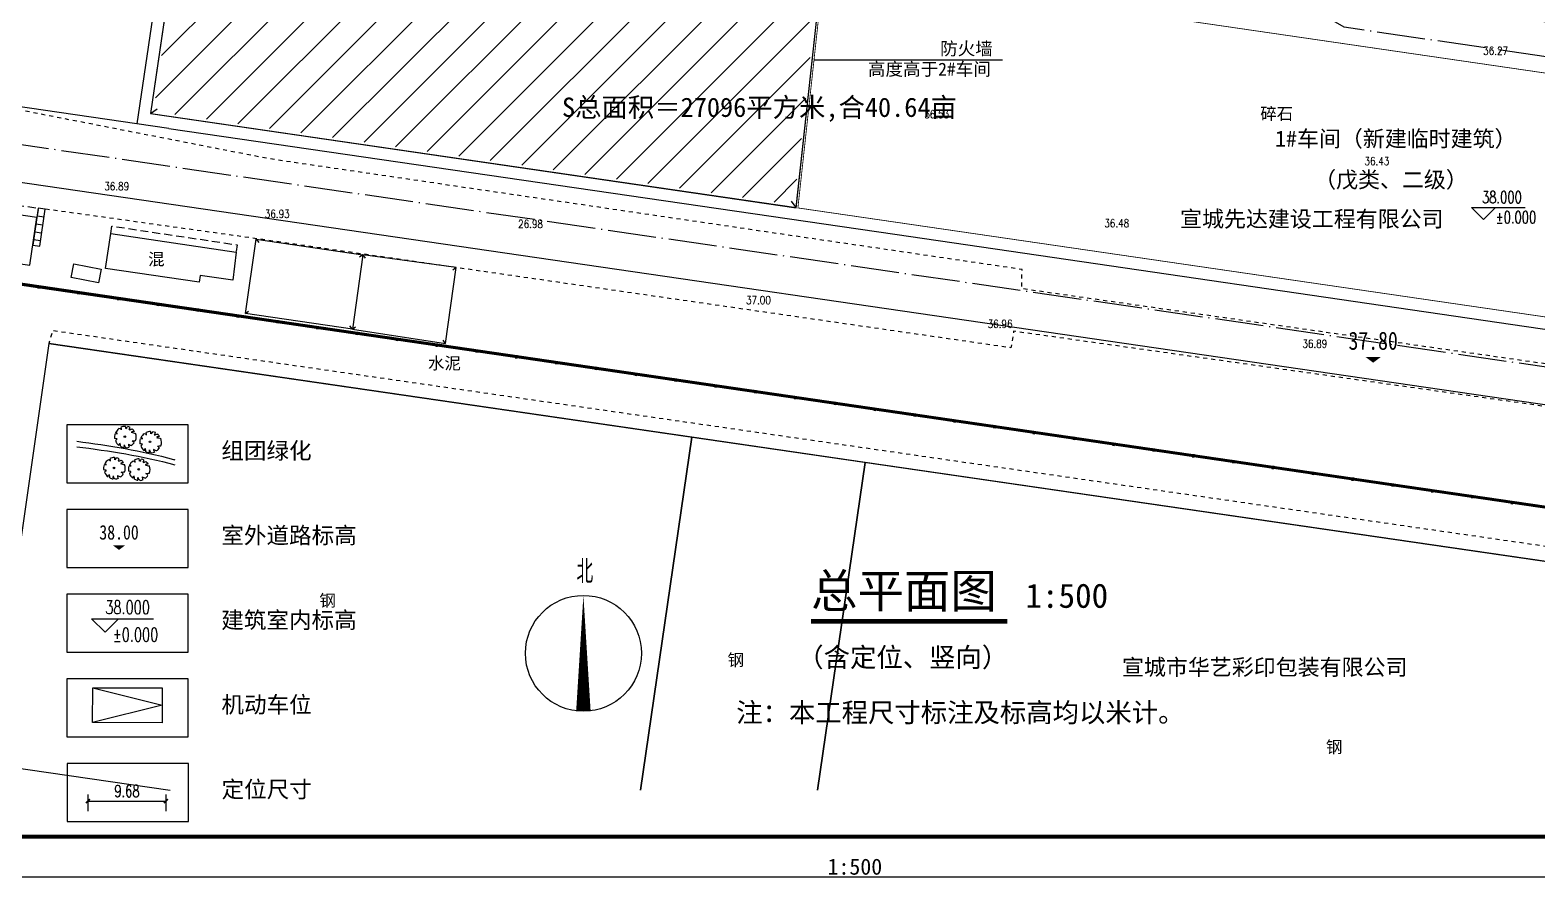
# Model space of a CAD drawing. Extents: x 40372685 to 40373131, y 3431137 to 3431353.
# Drawn here: x 40372788.4 to 40372975.6, y 3431143.4 to 3431248.6 of the extents above; entities that cross this region are included whole.
import ezdxf
from ezdxf.enums import TextEntityAlignment as Align

# ---------------------------------------------------------------- set-up
doc = ezdxf.new("R2010")
doc.units = 0
doc.header["$LTSCALE"] = 0.5
doc.header["$PDSIZE"] = -0.6
for name, pattern in [('ACAD_ISO04W100', [30.5, 24, -3, 0.5, -3]), ('DASHDOT', [1, 0.5, -0.25, 0, -0.25]), ('X5', [3, 2, -1]), ('X6', [2, 1, -1])]:
    doc.linetypes.add(name, pattern=pattern)
doc.layers.get('0').update_dxf_attribs({"linetype": 'CONTINUOUS'})
doc.layers.get('Defpoints').update_dxf_attribs({"color": 1, "linetype": 'CONTINUOUS'})
for name, color, linetype in [('99999', 7, 'CONTINUOUS'), ('DIM_ELEV', 3, 'CONTINUOUS'), ('DIM_SYMB', 3, 'CONTINUOUS'), ('DLDW', 11, 'CONTINUOUS'), ('DLSS', 4, 'CONTINUOUS'), ('DM-标高', 7, 'CONTINUOUS'), ('GCD', 250, 'CONTINUOUS'), ('JMD', 6, 'CONTINUOUS'), ('JZD', 1, 'CONTINUOUS'), ('JZP', 1, 'CONTINUOUS'), ('PUB_DIM', 3, 'CONTINUOUS'), ('PUB_TEXT', 7, 'CONTINUOUS'), ('PUB_TITLE', 4, 'CONTINUOUS'), ('PUB_WALL', 9, 'CONTINUOUS'), ('TK', 7, 'CONTINUOUS'), ('tree', 84, 'CONTINUOUS'), ('停车', 6, 'DASHDOT'), ('原道路', 7, 'CONTINUOUS'), ('图例', 7, 'CONTINUOUS'), ('建筑', 2, 'CONTINUOUS')]:
    doc.layers.add(name, color=color, linetype=linetype)
doc.layers.add('ASSIST', color=7, linetype='CONTINUOUS', plot=False)
doc.styles.add('_TCH_DIM', font='SIMPLEX', dxfattribs={"bigfont": 'GBCBIG'})
doc.styles.add('_TCH_DIM_T3', font='SIMPLEX', dxfattribs={"width": 0.705882, "bigfont": 'GBCBIG'})
doc.styles.add('DIMHT', font='', dxfattribs={"width": 0.8})
doc.styles.add('HZ', font='rs.shx', dxfattribs={"width": 0.8, "bigfont": 'hztxt.shx'})
doc.styles.add('仿宋', font='')
doc.styles.add('宋体', font='')
doc.styles.get('DIMHT').set_extended_font_data('SimSun')
doc.styles.get('仿宋').set_extended_font_data('NSimSun')
doc.styles.get('宋体').set_extended_font_data('SimSun')
doc.dimstyles.new('_TCH_ARCH_M_M&&1', dxfattribs={"dimtxt": 1.4875, "dimasz": 0.5, "dimexe": 1.25, "dimexo": 1.5, "dimgap": 0.5, "dimtad": 1, "dimzin": 0, "dimdsep": 46, "dimtxsty": '_TCH_DIM_T3', "dimblk": 'ARCHTICK', "dimcen": 0.09, "dimclrt": 7, "dimazin": 2, "dimtfac": 1, "dimtdec": 0, "dimtix": 1, "dimtmove": 2, "dimatfit": 3, "dimfxl": 1, "dimtolj": 1, "dimtzin": 0, "dimarcsym": 0})

# ---------------------------------------------------------------- blocks, each defined once
blk = doc.blocks.new('dfghfg')
at = {"layer": 'tree', "linetype": 'ByBlock'}
for p, q in [((509406.27, 3423593.02), (509406.62, 3423593.06)), ((509406.62, 3423593.06), (509406.36, 3423593.2)), ((509406.36, 3423593.2), (509406.36, 3423593.2))]:
    blk.add_line(p, q, dxfattribs=at)
blk.add_circle((509407.71, 3423592.55), 0.115, dxfattribs=at)
for centre, radius, start, end in [((509407.79, 3423592.49), 1.6, 89.3321, 114.3856), ((509407.29, 3423593.83), 0.579, 352.0775, 26.6129), ((509407.79, 3423592.49), 1.59, 62.8767, 77.7021), ((509407.79, 3423592.49), 1.61, 160.8426, 187.275), ((509405.98, 3423589.66), 2.64, 77.3728, 85.4649), ((509407.8, 3423590.98), 1.76, 134.7782, 147.3315), ((509407.79, 3423592.49), 1.57, 200.8103, 231.4392), ((509407.79, 3423592.49), 1.58, 126.0751, 153.6245), ((509406.75, 3423593.1), 0.673, 48.5203, 80.5151), ((509406.84, 3423593.68), 0.39, 343.6555, 39.76), ((509407.56, 3423594.25), 0.606, 304.1868, 338.5411), ((509408.05, 3423593.91), 0.461, 315.8454, 359.7651), ((509407.08, 3423598.27), 4.9, 285.4397, 290.7099), ((509409.05, 3423592.61), 0.701, 83.5323, 121.6544), ((509410.69, 3423598.75), 5.9, 250.0865, 256.3451), ((509408.89, 3423593.88), 1.97, 266.7455, 282.0146), ((509407.81, 3423590.59), 1.64, 39.6536, 53.993), ((509407.79, 3423592.49), 1.57, 31.4098, 49.4753), ((509407.79, 3423592.49), 1.6, 340.3307, 19.43), ((509407.06, 3423591.29), 0.262, 97.741, 188.8108), ((509403.76, 3423590.92), 3.32, 2.9465, 10.9238), ((509407.79, 3423592.49), 1.57, 243.1498, 261.8356), ((509408.19, 3423591.15), 0.661, 160.6008, 199.3992), ((509408.11, 3423591.41), 0.534, 186.1911, 248.4952), ((509407.79, 3423592.49), 1.58, 274.7236, 290.3277), ((509408.7, 3423591.35), 0.49, 170.6314, 220.6278), ((509408.79, 3423592.13), 0.9, 230.4582, 263.1093), ((509407.79, 3423592.49), 1.54, 305.394, 326.2464)]:
    blk.add_arc(centre, radius, start, end, dxfattribs=at)
blk = doc.blocks.new('室外标高')
at = {"color": 0, "linetype": 'Continuous'}
blk.add_solid([(-0.377, 0.283), (0.377, 0.283), (0, 0)], dxfattribs=at)
at = {"color": 0, "linetype": 'Continuous', "style": 'DIMHT', "width": 0.8}
blk.add_attdef('标高', text='', height=1, dxfattribs=at).set_placement((0, 0.637), align=Align.CENTER)
blk = doc.blocks.new('_ArchTick')
at = {"color": 0, "linetype": 'ByBlock', "const_width": 0.4}
blk.add_lwpolyline([(-0.5, -0.5), (0.5, 0.5)], dxfattribs=at)
blk = doc.blocks.new('*D40')
at = {"layer": 'Defpoints', "color": 0, "linetype": 'Continuous'}
for p in [(40372795.58, 3431155.16), (40372805.26, 3431155.16), (40372805.26, 3431152.85)]:
    blk.add_point(p, dxfattribs=at)
at = {"layer": 'PUB_DIM', "color": 0, "linetype": 'Continuous', "lineweight": -2}
for p, q in [((40372795.58, 3431153.66), (40372795.58, 3431151.6)), ((40372795.58, 3431152.85), (40372805.26, 3431152.85)), ((40372805.26, 3431153.66), (40372805.26, 3431151.6))]:
    blk.add_line(p, q, dxfattribs=at)
at = {"layer": 'PUB_DIM', "color": 0, "linetype": 'Continuous', "lineweight": -2, "xscale": 0.5, "yscale": 0.5, "zscale": 0.5, "rotation": 180}
blk.add_blockref('_ArchTick', (40372795.58, 3431152.85), dxfattribs=at)
at = {"layer": 'PUB_DIM', "color": 0, "linetype": 'Continuous', "lineweight": -2, "xscale": 0.5, "yscale": 0.5, "zscale": 0.5}
blk.add_blockref('_ArchTick', (40372805.26, 3431152.85), dxfattribs=at)
at = {"layer": 'PUB_DIM', "color": 7, "linetype": 'Continuous', "insert": (40372800.42, 3431154.1), "char_height": 1.488, "attachment_point": 5, "style": '_TCH_DIM_T3'}
blk.add_mtext('\\A1;9.68', dxfattribs=at)
blk = doc.blocks.new('GC0000')
at = {"linetype": 'Continuous'}
blk.add_point((0, 0), dxfattribs=at)
blk = doc.blocks.new('GC200')
blk = doc.blocks.new('gc002')
at = {"color": 250}
for p, q in [((0.5, 0.5), (-0.5, 0.5)), ((-0.5, 0.5), (-0.5, -0.5)), ((0.5, -0.5), (0.5, 0.5)), ((-0.5, -0.5), (0.5, -0.5))]:
    blk.add_line(p, q, dxfattribs=at)
at = {"color": 250, "linetype": 'Continuous'}
for points in [[(0, 0), (0.5, 0.5), (-0.5, 0.5)], [(0, 0), (-0.5, 0.5), (-0.5, -0.5)], [(0, 0), (-0.5, -0.5), (0.5, -0.5)], [(0, 0), (0.5, -0.5), (0.5, 0.5)]]:
    blk.add_solid(points, dxfattribs=at)
blk = doc.blocks.new('tyrgefrgh')
at = {"layer": 'ASSIST', "color": 251, "linetype": 'Continuous', "elevation": -38.76, "flags": 128}
blk.add_lwpolyline([(40373023.35, 3431532.55), (40373024.03, 3431537.15), (40373023.17, 3431537.27), (40373022.49, 3431532.68)], close=True, dxfattribs=at)
at = {"layer": 'DLDW', "color": 251, "linetype": 'Continuous', "elevation": -38.76, "flags": 128}
blk.add_lwpolyline([(40373027.57, 3431530.34), (40373030.97, 3431529.68), (40373030.64, 3431527.99), (40373027.25, 3431528.65)], close=True, dxfattribs=at)
at = {"layer": 'DLSS', "color": 251, "linetype": 'X6', "elevation": -38.76, "flags": 128}
for points in [[(40373285.4, 3431527.07), (40373264.11, 3431529.41), (40373262.44, 3431515.48), (40373261.01, 3431512.85), (40373257.93, 3431511.1), (40373145.33, 3431527.26), (40373145.38, 3431529.65), (40373051.85, 3431543.4), (40373005.4, 3431552.48)], [(40373255.78, 3431503.61), (40373256.63, 3431503.49), (40373257.07, 3431506.02), (40373144.34, 3431521.98), (40373143.99, 3431519.92), (40373050.06, 3431533.51), (40373024.03, 3431537.15)]]:
    blk.add_lwpolyline(points, dxfattribs=at)
at = {"layer": 'DLSS', "color": 251, "linetype": 'X6', "flags": 128}
blk.add_lwpolyline([(40373260.05, 3431486.19), (40373260.26, 3431488.05), (40373024.93, 3431522.04), (40373024.5, 3431520.44)], dxfattribs=at)
at = {"layer": 'JMD', "color": 251, "linetype": 'Continuous'}
for p, q in [((40373037.13, 3431549.03), (40373037.93, 3431549.62)), ((40373117.34, 3431537.33), (40373116.73, 3431538.12)), ((40373023.17, 3431537.27, -38.76), (40373022.49, 3431532.68, -38.76)), ((40373023.89, 3431536.16, -38.76), (40373023.02, 3431536.28, -38.76)), ((40373024.03, 3431537.15, -38.76), (40373023.17, 3431537.27, -38.76)), ((40373023.35, 3431532.55, -38.76), (40373024.03, 3431537.15, -38.76)), ((40373023.59, 3431534.18, -38.76), (40373022.73, 3431534.3, -38.76)), ((40373023.74, 3431535.17, -38.76), (40373022.88, 3431535.29, -38.76)), ((40373023.45, 3431533.19, -38.76), (40373022.58, 3431533.32, -38.76)), ((40373050.25, 3431533.4), (40373050.55, 3431533)), ((40373063.49, 3431531.46), (40373063.09, 3431531.16)), ((40373063.49, 3431531.46), (40373063.79, 3431531.06)), ((40373075.08, 3431529.88), (40373074.68, 3431529.58)), ((40373048.9, 3431524.18), (40373049.3, 3431524.48)), ((40373062.19, 3431522.23), (40373061.89, 3431522.63)), ((40373062.19, 3431522.23), (40373062.59, 3431522.53)), ((40373073.76, 3431520.47), (40373073.46, 3431520.87))]:
    blk.add_line(p, q, dxfattribs=at)
at = {"layer": 'JMD', "color": 251, "linetype": 'Continuous', "flags": 128}
for points in [[(40373045.09, 3431617.95), (40373041.38, 3431593.85), (40373029.32, 3431595.71), (40373025.64, 3431571.79), (40373040.14, 3431569.67), (40373037.13, 3431549.03), (40373117.34, 3431537.33), (40373121.23, 3431573.06), (40373115.05, 3431583.11), (40373110.19, 3431598), (40373103.97, 3431598.75), (40373105.28, 3431610.57)], [(40373063.49, 3431531.46), (40373062.19, 3431522.23), (40373073.76, 3431520.47), (40373075.08, 3431529.88)]]:
    blk.add_lwpolyline(points, close=True, dxfattribs=at)
for points in [[(40373307.25, 3431590.01), (40373292.48, 3431488.21), (40372958.45, 3431537.1), (40372939.41, 3431482.03), (40372934.35, 3431471.39)], [(40373307.25, 3431590.01), (40373292.48, 3431488.21), (40372958.45, 3431537.1), (40372939.41, 3431482.03), (40372934.35, 3431471.39)], [(40373307.5, 3431589.98), (40373292.69, 3431487.93), (40372958.61, 3431536.82), (40372939.64, 3431481.94), (40372934.57, 3431471.28)], [(40373307.5, 3431589.98), (40373292.69, 3431487.93), (40372958.61, 3431536.82), (40372939.64, 3431481.94), (40372934.57, 3431471.28)]]:
    blk.add_lwpolyline(points, dxfattribs=at)
at = {"layer": 'JMD', "color": 251, "linetype": 'X5', "elevation": -38.76, "flags": 128}
for points in [[(40372979.86, 3431542.44), (40372980.04, 3431543.63), (40373023.17, 3431537.27), (40373022.99, 3431536.09)], [(40373032.17, 3431534.14), (40373032.3, 3431535.04), (40373047.88, 3431532.71), (40373047.75, 3431531.81)]]:
    blk.add_lwpolyline(points, dxfattribs=at)
at = {"layer": 'JMD', "color": 251, "linetype": 'Continuous', "flags": 128}
for points, elevation in [([(40372979.86, 3431542.44), (40372978.96, 3431536.3), (40373022.12, 3431530.17), (40373022.99, 3431536.09)], -38.76), ([(40373047.75, 3431531.81), (40373047.32, 3431528.31), (40373043.27, 3431528.9), (40373043.15, 3431528.08), (40373031.54, 3431529.77), (40373032.17, 3431534.14)], -38.76), ([(40373050.25, 3431533.4), (40373063.49, 3431531.46), (40373062.19, 3431522.23), (40373048.9, 3431524.18)], 0.38), ([(40373075.08, 3431529.88), (40373063.49, 3431531.46), (40373062.19, 3431522.23), (40373073.76, 3431520.47)], -38.76)]:
    blk.add_lwpolyline(points, close=True, dxfattribs=dict(at, elevation=elevation))
at = {"layer": 'JMD', "color": 251, "linetype": 'Continuous', "elevation": -38.76, "flags": 128}
for points in [[(40373097.99, 3431464.95), (40373104.37, 3431508.82), (40373024.5, 3431520.44), (40373017, 3431468.23), (40373039.57, 3431464.95)], [(40373119.99, 3431464.95), (40373125.91, 3431505.69), (40373104.37, 3431508.82), (40373097.99, 3431464.95)], [(40373249.76, 3431464.95), (40373252.94, 3431487.22), (40373125.91, 3431505.69), (40373119.99, 3431464.95)]]:
    blk.add_lwpolyline(points, dxfattribs=at)
at = {"layer": 'JZP', "color": 1, "linetype": 'X5', "const_width": 0.3, "flags": 128}
blk.add_lwpolyline([(40373109.75, 3431614.7), (40373106.37, 3431614.5), (40372965.71, 3431630.98), (40372961.39, 3431573.71), (40372976.36, 3431534.3), (40373041.27, 3431524.83), (40373125.44, 3431512.56), (40373207.52, 3431500.58), (40373292.56, 3431488.18), (40373300.69, 3431545.78), (40373286.63, 3431547.93), (40373204.86, 3431561.4)], close=True, dxfattribs=at)
at = {"layer": 'GCD', "color": 251, "linetype": 'Continuous'}
ref = blk.add_blockref('GC200', (40373202.07, 3431556.82, 36.27), dxfattribs=dict(at, xscale=0.5, yscale=0.5, zscale=0.5))
ref.add_attrib('height', '36.27', dxfattribs={"linetype": 'Continuous', "height": 1, "style": 'HZ', "width": 0.8}).set_placement((40373202.67, 3431556.82, 36.27), align=Align.MIDDLE_LEFT)
ref = blk.add_blockref('GC200', (40373132.64, 3431548.94, 36.53), dxfattribs=dict(at, xscale=0.5, yscale=0.5, zscale=0.5))
ref.add_attrib('height', '36.53', dxfattribs={"linetype": 'Continuous', "height": 1, "style": 'HZ', "width": 0.8}).set_placement((40373133.24, 3431548.94, 36.53), align=Align.MIDDLE_LEFT)
ref = blk.add_blockref('GC200', (40373187.32, 3431543.12, 36.43), dxfattribs=dict(at, xscale=0.5, yscale=0.5, zscale=0.5))
ref.add_attrib('height', '36.43', dxfattribs={"linetype": 'Continuous', "height": 1, "style": 'HZ', "width": 0.8}).set_placement((40373187.92, 3431543.12, 36.43), align=Align.MIDDLE_LEFT)
ref = blk.add_blockref('GC200', (40373030.77, 3431539.99, 36.89), dxfattribs=dict(at, xscale=0.5, yscale=0.5, zscale=0.5))
ref.add_attrib('height', '36.89', dxfattribs={"linetype": 'Continuous', "height": 1, "style": 'HZ', "width": 0.8}).set_placement((40373031.37, 3431539.99, 36.89), align=Align.MIDDLE_LEFT)
ref = blk.add_blockref('GC200', (40373050.71, 3431536.56, 36.93), dxfattribs=dict(at, xscale=0.5, yscale=0.5, zscale=0.5))
ref.add_attrib('height', '36.93', dxfattribs={"linetype": 'Continuous', "height": 1, "style": 'HZ', "width": 0.8}).set_placement((40373051.31, 3431536.56, 36.93), align=Align.MIDDLE_LEFT)
ref = blk.add_blockref('GC200', (40373082.18, 3431535.31, 26.98), dxfattribs=dict(at, xscale=0.5, yscale=0.5, zscale=0.5))
ref.add_attrib('height', '26.98', dxfattribs={"linetype": 'Continuous', "height": 1, "style": 'HZ', "width": 0.8}).set_placement((40373082.78, 3431535.31, 26.98), align=Align.MIDDLE_LEFT)
ref = blk.add_blockref('GC200', (40373155, 3431535.4, 36.48), dxfattribs=dict(at, xscale=0.5, yscale=0.5, zscale=0.5))
ref.add_attrib('height', '36.48', dxfattribs={"linetype": 'Continuous', "height": 1, "style": 'HZ', "width": 0.8}).set_placement((40373155.6, 3431535.4, 36.48), align=Align.MIDDLE_LEFT)
ref = blk.add_blockref('GC200', (40373111.06, 3431524.7, 37), dxfattribs=dict(at, xscale=0.5, yscale=0.5, zscale=0.5))
ref.add_attrib('height', '37.00', dxfattribs={"linetype": 'Continuous', "height": 1, "style": 'HZ', "width": 0.8}).set_placement((40373111.09, 3431525.84, 37), align=Align.MIDDLE_LEFT)
ref = blk.add_blockref('GC200', (40373144.45, 3431522.1, 36.96), dxfattribs=dict(at, xscale=0.5, yscale=0.5, zscale=0.5))
ref.add_attrib('height', '36.96', dxfattribs={"linetype": 'Continuous', "height": 1, "style": 'HZ', "width": 0.8}).set_placement((40373141.11, 3431522.89, 36.96), align=Align.MIDDLE_LEFT)
ref = blk.add_blockref('GC200', (40373179.61, 3431520.43, 36.89), dxfattribs=dict(at, xscale=0.5, yscale=0.5, zscale=0.5))
ref.add_attrib('height', '36.89', dxfattribs={"linetype": 'Continuous', "height": 1, "style": 'HZ', "width": 0.8}).set_placement((40373180.21, 3431520.43, 36.89), align=Align.MIDDLE_LEFT)
at = {"layer": 'JMD', "color": 251, "linetype": 'Continuous', "xscale": 0.25, "yscale": 0.25, "rotation": 171.6736876402965}
for p in [(40373023.2, 3431527.49), (40373028.15, 3431526.77), (40373033.1, 3431526.04), (40373038.04, 3431525.32), (40373042.99, 3431524.6), (40373047.94, 3431523.87), (40373052.89, 3431523.15), (40373057.83, 3431522.42), (40373062.78, 3431521.7), (40373067.73, 3431520.98), (40373072.68, 3431520.25), (40373077.62, 3431519.53), (40373082.57, 3431518.8), (40373087.52, 3431518.08), (40373092.46, 3431517.36), (40373097.41, 3431516.63), (40373102.36, 3431515.91), (40373107.31, 3431515.18), (40373112.25, 3431514.46), (40373117.2, 3431513.74), (40373122.15, 3431513.01), (40373127.1, 3431512.29), (40373132.04, 3431511.56), (40373136.99, 3431510.84), (40373141.94, 3431510.12), (40373146.88, 3431509.39), (40373151.83, 3431508.67), (40373156.78, 3431507.94), (40373161.73, 3431507.22), (40373166.67, 3431506.5), (40373171.62, 3431505.77), (40373176.57, 3431505.05), (40373181.52, 3431504.32), (40373186.46, 3431503.6), (40373191.41, 3431502.87), (40373196.36, 3431502.15), (40373201.31, 3431501.43), (40373206.25, 3431500.7)]:
    blk.add_blockref('gc002', p, dxfattribs=at)
at = {"layer": 'JZD', "color": 251, "linetype": 'Continuous', "xscale": 0.5, "yscale": 0.5, "zscale": 0.5}
for p in [(40373041.39, 3431524.83, -38.76), (40373125.56, 3431512.55, -38.76), (40373207.64, 3431500.58, -38.76)]:
    blk.add_blockref('GC0000', p, dxfattribs=at)
at = {"color": 251, "linetype": 'Continuous', "style": '宋体'}
for s, p in [('碎石', (40373177.02, 3431549.04)), ('水泥', (40373073.63, 3431518.03))]:
    blk.add_text(s, height=1.5, dxfattribs=at).set_placement(p, align=Align.MIDDLE)
at = {"layer": 'JMD', "color": 251, "linetype": 'Continuous', "style": '宋体'}
for s, p in [('宣城先达建设工程有限公司', (40373181.38, 3431535.97)), ('宣城市华艺彩印包装有限公司', (40373175.53, 3431480.29))]:
    blk.add_text(s, height=2, dxfattribs=at).set_placement(p, align=Align.MIDDLE)
for s, p in [('混', (40373038.86, 3431530.93, -38.76)), ('钢', (40373060.14, 3431488.53, -38.76)), ('钢', (40373110.85, 3431481.15, -38.76)), ('钢', (40373185.18, 3431470.34, -38.76))]:
    blk.add_text(s, height=1.5, dxfattribs=at).set_placement(p, align=Align.MIDDLE_RIGHT)
at = {"layer": 'TK', "color": 251, "linetype": 'Continuous', "style": '宋体'}
blk.add_text('1:500', height=2, dxfattribs=at).set_placement((40373124.61, 3431455.45), align=Align.MIDDLE)

msp = doc.modelspace()

# ---------------------------------------------------------------- hatches: boundary and pattern name
at = {"linetype": 'Continuous'}
h = msp.add_hatch(dxfattribs=at)
h.set_pattern_fill('ANSI31', color=252, scale=2)
h.set_pattern_definition([(45, (39879996.937, 713.045), (-2.2450640303, 2.2450640303), [])])
h.paths.add_polyline_path([(40372811.579, 3431306.86), (40372807.865, 3431282.748), (40372795.806, 3431284.605), (40372792.214, 3431261.28), (40372806.712, 3431259.165), (40372803.701, 3431238.522), (40372883.307, 3431226.909), (40372887.151, 3431262.229), (40372881.012, 3431272.224), (40372876.196, 3431286.964), (40372869.869, 3431287.733), (40372871.185, 3431299.548)])

# ---------------------------------------------------------------- linework, layer by layer
at = {"color": 4, "linetype": 'Continuous'}
for p, q in [((40372804.671, 3431257.644, 38.763), (40372801.66, 3431237, 38.763)), ((40372805.618, 3431236.423, 38.763), (40372727.099, 3431247.877, 38.763)), ((40373044.471, 3431192.155), (40372725.899, 3431238.618)), ((40372805.618, 3431236.423, 38.763), (40372895.813, 3431223.265, 38.763)), ((40372895.813, 3431223.265, 38.763), (40373038.575, 3431202.444, 38.763))]:
    msp.add_line(p, q, dxfattribs=at)
at = {"color": 3, "linetype": 'Continuous'}
msp.add_line((40372885.77, 3431244.92, 38.763), (40372909.17, 3431244.92, 38.763), dxfattribs=at)
at = {"color": 185, "linetype": 'ACAD_ISO04W100', "ltscale": 0.5}
msp.add_line((40373039.662, 3431197.571, 19.382), (40372726.251, 3431243.281, 19.381), dxfattribs=at)
at = {"color": 185, "linetype": 'ACAD_ISO04W100', "ltscale": 0.5, "elevation": -38.763, "flags": 128}
msp.add_lwpolyline([(40373044.646, 3431235.413), (40372951.627, 3431248.98), (40372873.3, 3431294.515)], dxfattribs=at)
at = {"layer": 'DIM_ELEV', "linetype": 'Continuous'}
for p, q in [((40372968.946, 3431225.103, 38.763), (40372967.446, 3431226.603, 38.763)), ((40372967.446, 3431226.603, 38.763), (40372974.098, 3431226.603, 38.763)), ((40372968.946, 3431225.103, 38.763), (40372970.446, 3431226.603, 38.763))]:
    msp.add_line(p, q, dxfattribs=at)
at = {"layer": 'DIM_ELEV'}
for p, q in [((40372797.702, 3431173.827, 31.01), (40372796.022, 3431175.507, 31.01)), ((40372796.022, 3431175.507, 31.01), (40372803.721, 3431175.507, 31.01)), ((40372797.702, 3431173.827, 31.01), (40372799.382, 3431175.507, 31.01))]:
    msp.add_line(p, q, dxfattribs=at)
at = {"layer": 'DIM_SYMB', "linetype": 'Continuous'}
msp.add_lwpolyline([(40372857.122, 3431164.007, 1.8, 0, 0), (40372857.122, 3431178.407, 0, 0, 0)], format="xyseb", dxfattribs=at)
at = {"layer": 'DIM_SYMB', "const_width": 0.56, "elevation": 38.763}
msp.add_lwpolyline([(40372885.403, 3431175.173), (40372909.798, 3431175.173)], dxfattribs=at)
at = {"layer": 'DIM_SYMB', "linetype": 'Continuous'}
msp.add_circle((40372857.122, 3431171.207), 7.2, dxfattribs=at)
at = {"layer": 'PUB_TITLE', "linetype": 'Continuous'}
msp.add_lwpolyline([(40372685.267, 3431143.437), (40373130.767, 3431143.437), (40373130.767, 3431353.437), (40372685.267, 3431353.437)], close=True, dxfattribs=at)
at = {"layer": 'PUB_TITLE', "linetype": 'Continuous', "const_width": 0.5}
msp.add_lwpolyline([(40372697.767, 3431148.437), (40373125.767, 3431148.437), (40373125.767, 3431348.437), (40372697.767, 3431348.437)], close=True, dxfattribs=at)
at = {"layer": 'PUB_WALL', "color": 251, "linetype": 'Continuous', "elevation": 38.763, "flags": 128}
msp.add_lwpolyline([(40372790.732, 3431209.678), (40373026.284, 3431175.428), (40373023.197, 3431154.187)], dxfattribs=at)
at = {"layer": 'tree', "color": 68, "linetype": 'ByBlock'}
msp.add_open_spline([(40372794.176, 3431197.547, 30.98), (40372798.183, 3431197.037, 30.959), (40372802.248, 3431196.389, 30.955), (40372806.319, 3431195.268, 31.012), (40372806.376, 3431195.252, 31.013)], degree=3, knots=[8.2354608, 8.2354608, 8.2354608, 8.2354608, 29.1429146, 29.4402381, 29.4402381, 29.4402381, 29.4402381], dxfattribs=at)
msp.add_open_spline([(40372794.176, 3431196.872, 30.982), (40372798.239, 3431196.362, 30.96), (40372802.304, 3431195.727, 30.954), (40372806.375, 3431194.625, 31.008)], degree=3, dxfattribs=at)
at = {"layer": '停车', "color": 41, "linetype": 'Continuous', "elevation": 31.01}
msp.add_lwpolyline([(40372804.801, 3431162.59), (40372796.161, 3431162.596), (40372796.164, 3431166.916), (40372804.804, 3431166.91)], close=True, dxfattribs=at)
msp.add_lwpolyline([(40372796.164, 3431166.916), (40372804.802, 3431164.75), (40372796.161, 3431162.596)], dxfattribs=at)
at = {"layer": '图例', "color": 0, "linetype": 'Continuous', "elevation": 31.01}
for points in [[(40372792.955, 3431192.38), (40372808.018, 3431192.371), (40372808.023, 3431199.601), (40372792.96, 3431199.611)], [(40372792.949, 3431181.861), (40372808.012, 3431181.852), (40372808.016, 3431189.083), (40372792.953, 3431189.092)], [(40372792.942, 3431171.343), (40372808.005, 3431171.333), (40372808.01, 3431178.564), (40372792.947, 3431178.573)], [(40372792.963, 3431160.824), (40372808.026, 3431160.815), (40372808.03, 3431168.045), (40372792.967, 3431168.054)], [(40372792.983, 3431150.305), (40372808.046, 3431150.296), (40372808.051, 3431157.526), (40372792.988, 3431157.535)]]:
    msp.add_lwpolyline(points, close=True, dxfattribs=at)
at = {"layer": '建筑', "color": 5, "linetype": 'Continuous', "const_width": 0.1, "elevation": 38.763, "flags": 128}
for points in [[(40372811.327, 3431307.193), (40372807.614, 3431283.09), (40372795.556, 3431284.947), (40372791.872, 3431261.027), (40372806.372, 3431258.912), (40372803.361, 3431238.268), (40372883.572, 3431226.567), (40372887.461, 3431262.299), (40372881.287, 3431272.351), (40372876.422, 3431287.239), (40372870.2, 3431287.995), (40372871.516, 3431299.81)], [(40372883.77, 3431226.538), (40373034.653, 3431204.532), (40373038.98, 3431234.198), (40372887.016, 3431256.362)]]:
    msp.add_lwpolyline(points, close=True, dxfattribs=at)
at = {"layer": '建筑', "linetype": 'Continuous', "elevation": 38.763, "flags": 128}
msp.add_lwpolyline([(40372811.327, 3431307.193), (40372807.614, 3431283.09), (40372795.556, 3431284.947), (40372791.872, 3431261.027), (40372806.372, 3431258.912), (40372803.361, 3431238.268), (40372883.572, 3431226.567), (40372887.461, 3431262.299), (40372881.287, 3431272.351), (40372876.422, 3431287.239), (40372870.2, 3431287.995), (40372871.516, 3431299.81)], close=True, dxfattribs=at)

# ---------------------------------------------------------------- block references
at = {"linetype": 'Continuous'}
msp.add_blockref('tyrgefrgh', (-233.767, -310.759, 38.763), dxfattribs=at)
at = {"layer": 'DM-标高', "linetype": 'Continuous'}
ref = msp.add_blockref('室外标高', (40372955.232, 3431207.312, 38.763), dxfattribs=dict(at, xscale=2.519999999989523, yscale=2.519999999989523, zscale=2.519999999989523))
ref.add_attrib('标高', '37.80', dxfattribs={"layer": '0', "color": 0, "linetype": 'Continuous', "height": 2.25, "style": 'DIMHT', "width": 0.8}).set_placement((40372955.232, 3431208.917, 38.763), align=Align.CENTER)
ref = msp.add_blockref('室外标高', (40372799.436, 3431184.055, 31.01), dxfattribs=dict(at, xscale=2.015999999991618, yscale=2.015999999991618, zscale=2.015999999991618))
ref.add_attrib('标高', '38.00', dxfattribs={"layer": '0', "color": 0, "linetype": 'Continuous', "height": 1.8, "style": 'DIMHT', "width": 0.8}).set_placement((40372799.436, 3431185.339, 31.01), align=Align.CENTER)
at = {"layer": '原道路', "linetype": 'Continuous', "xscale": 0.8398080000183346, "yscale": 0.8398080000183346, "zscale": 0.8398080000183346, "rotation": 0.9999999844049451}
for p in [(39995239.111, 549009.386, 31.01), (39995242.25, 549008.745, 31.01), (39995237.759, 549005.503, 31.01), (39995240.831, 549005.335, 31.01)]:
    msp.add_blockref('dfghfg', p, dxfattribs=at)

# ---------------------------------------------------------------- texts
at = {"linetype": 'Continuous', "style": '宋体'}
for s, height, p in [('防火墙', 1.6, (40372904.71, 3431246.358, 69.773)), ('高度高于2#车间', 1.6, (40372900.1, 3431243.819, 69.773)), ('1#车间（新建临时建筑）', 2, (40372958.042, 3431235.177)), ('（戊类、二级）', 2, (40372957.443, 3431230.085))]:
    msp.add_text(s, height=height, dxfattribs=at).set_placement(p, align=Align.MIDDLE)
at = {"layer": '99999', "style": '仿宋'}
for s, height, p in [('（含定位、竖向）', 2.4016, (40372883.693, 3431169.518, 38.763)), ('注：本工程尺寸标注及标高均以米计。', 2.40158, (40372876.105, 3431162.657, 38.763))]:
    msp.add_text(s, height=height, rotation=359.9952, dxfattribs=at).set_placement(p)
at = {"layer": 'DIM_ELEV', "color": 7, "linetype": 'Continuous', "style": '_TCH_DIM', "width": 0.705882}
msp.add_text('%%P0.000', height=1.4875, dxfattribs=at).set_placement((40372970.452, 3431224.631, 38.763))
at = {"layer": 'DIM_ELEV', "color": 7, "style": '_TCH_DIM', "width": 0.705882}
msp.add_text('%%P0.000', height=1.666, dxfattribs=at).set_placement((40372798.664, 3431172.692, 31.01))
at = {"layer": 'JZD', "color": 7, "linetype": 'Continuous', "style": '宋体'}
msp.add_text('S总面积＝27096平方米,合40.64亩', height=2.4, dxfattribs=at).set_placement((40372854.469, 3431239.045), align=Align.MIDDLE_LEFT)
at = {"layer": 'PUB_TEXT', "linetype": 'Continuous', "style": '_TCH_DIM', "width": 0.705882}
msp.add_text('38.000', height=1.4875, dxfattribs=at).set_placement((40372968.748, 3431227.128, 38.763))
at = {"layer": 'PUB_TEXT', "linetype": 'Continuous'}
for s, height, style, p in [('组团绿化', 2.0559, '宋体', (40372812.148, 3431195.353, 31.01)), ('室外道路标高', 2.0559, '宋体', (40372812.141, 3431184.834, 31.01)), ('北', 2.894, '_TCH_DIM', (40372856.26, 3431179.907)), ('建筑室内标高', 2.0559, '宋体', (40372812.135, 3431174.315, 31.01)), ('机动车位', 2.0559, '宋体', (40372812.156, 3431163.808, 31.01)), ('定位尺寸', 2.0559, '宋体', (40372812.176, 3431153.289, 31.01))]:
    msp.add_text(s, height=height, dxfattribs=dict(at, style=style)).set_placement(p)
at = {"layer": 'PUB_TEXT', "style": '宋体'}
for s, height, p in [('总平面图', 4.2295, (40372885.403, 3431176.86, 38.763)), ('1:500', 3.0211, (40372912.038, 3431176.86, 38.763))]:
    msp.add_text(s, height=height, dxfattribs=at).set_placement(p)
at = {"layer": 'PUB_TEXT', "style": '_TCH_DIM', "width": 0.705882}
msp.add_text('38.000', height=1.666, dxfattribs=at).set_placement((40372797.729, 3431176.095, 31.01))

# ---------------------------------------------------------------- dimensions: what is measured, and where the dimension line sits
at = {"layer": 'PUB_DIM', "linetype": 'Continuous'}
dim = msp.add_aligned_dim(p1=(40372795.585, 3431155.158, 31.01), p2=(40372805.264, 3431155.158, 31.01), distance=-2.307, dimstyle='_TCH_ARCH_M_M&&1', dxfattribs=at)
dim.commit()
dim.dimension.update_dxf_attribs({"geometry": '*D40', "text_midpoint": (40372800.424, 3431154.095, 31.01)})

doc.saveas('drawing.dxf')
